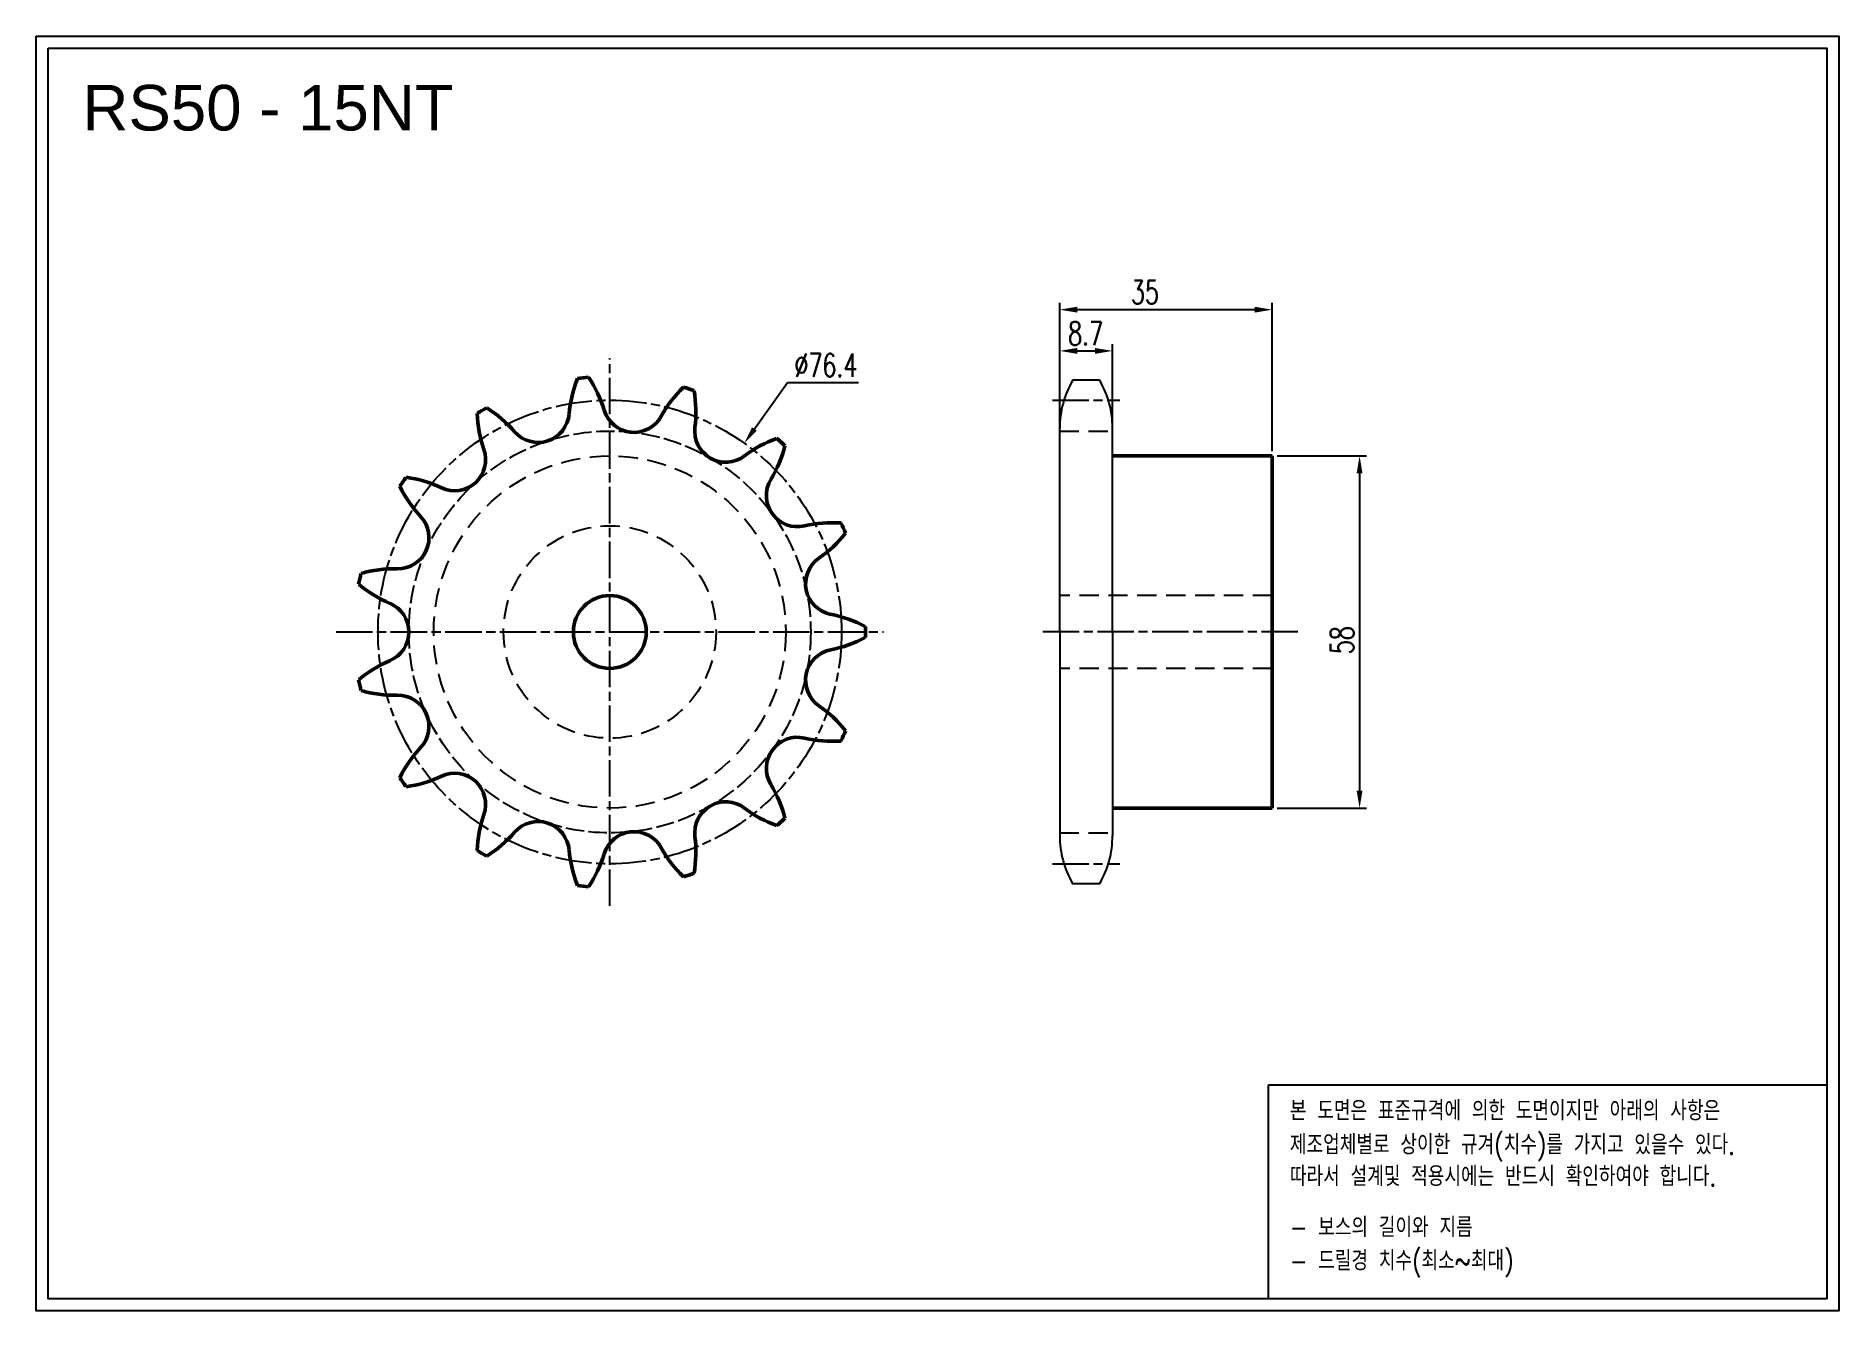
# Model space of a CAD drawing. Header units: millimetres. Extents: x 2055 to 2352, y 0 to 210.
import ezdxf

# ---------------------------------------------------------------- set-up
doc = ezdxf.new("R2010")
doc.units = ezdxf.units.MM
for name, pattern in [('AM_ISO02W050', [7.5, 6, -1.5]), ('AM_ISO02W050x2', [3.75, 3, -0.75]), ('AM_ISO08W050', [18, 12, -1.5, 3, -1.5]), ('AM_ISO08W050x2', [9, 6, -0.75, 1.5, -0.75]), ('HIDDEN', [9.525, 6.35, -3.175])]:
    doc.linetypes.add(name, pattern=pattern)
for name, color, linetype, lineweight in [('1', 7, 'Continuous', 50), ('2', 6, 'AM_ISO02W050', 25), ('22', 30, 'AM_ISO08W050', 25), ('VIS', 7, 'Continuous', 50)]:
    doc.layers.add(name, color=color, linetype=linetype, lineweight=lineweight)
doc.layers.add('HL', color=2, linetype='HIDDEN')
doc.layers.add('S-DIM', color=7, linetype='Continuous')
doc.styles.add('HAN', font='ROMANS.shx', dxfattribs={"width": 0.7, "bigfont": 'whgtxt.shx'})
doc.styles.add('HSG', font='SIMPLEX.shx', dxfattribs={"width": 0.7, "bigfont": 'HSG.shx'})
doc.styles.get("Standard").update_dxf_attribs({"font": 'arial.ttf'})
doc.dimstyles.new('APP4', dxfattribs={"dimscale": 1.6, "dimtxt": 2.4, "dimasz": 1.8, "dimexe": 0.7, "dimexo": 0.5, "dimgap": 0.6, "dimtad": 1, "dimtoh": 1, "dimdec": 1, "dimrnd": 0.01, "dimzin": 9, "dimdsep": 46, "dimtxsty": 'HSG', "dimcen": 0, "dimclrd": 1, "dimclre": 1, "dimclrt": 256, "dimazin": 2, "dimtp": 1, "dimtm": 1, "dimtfac": 0.5, "dimtdec": 1, "dimtofl": 0, "dimtmove": 0, "dimatfit": 3, "dimfxl": 0, "dimtvp": 1, "dimtolj": 2, "dimlwd": -1, "dimlwe": -1, "dimarcsym": 0})

# ---------------------------------------------------------------- blocks, each defined once
blk = doc.blocks.new('*D1')
at = {"layer": 'Defpoints', "color": 0, "transparency": 16777216}
for p in [(2171.91, 142.92), (2127.59, 80.75)]:
    blk.add_point(p, dxfattribs=at)
at = {"layer": 'S-DIM', "color": 1, "transparency": 16777216}
for p, q in [((2179.02, 152.9), (2173.58, 145.27)), ((2190.74, 152.9), (2179.02, 152.9))]:
    blk.add_line(p, q, dxfattribs=at)
blk.add_solid([(2173.19, 145.55), (2173.97, 144.99), (2171.91, 142.92)], dxfattribs=at)
at = {"layer": 'S-DIM', "transparency": 16777216, "insert": (2185.36, 155.78), "char_height": 3.84, "attachment_point": 5, "style": 'HSG'}
blk.add_mtext('\\A2;∅76.4', dxfattribs=at)
blk = doc.blocks.new('*D2')
at = {"layer": 'Defpoints', "color": 0, "transparency": 16777216}
for p in [(2223.87, 164.93), (2223.87, 140.84), (2258.87, 140.84)]:
    blk.add_point(p, dxfattribs=at)
at = {"layer": 'S-DIM', "color": 1, "transparency": 16777216}
for p, q in [((2223.87, 141.64), (2223.87, 166.05)), ((2255.99, 164.93), (2226.75, 164.93)), ((2258.87, 141.64), (2258.87, 166.05))]:
    blk.add_line(p, q, dxfattribs=at)
for points in [[(2226.75, 165.41), (2226.75, 164.45), (2223.87, 164.93)], [(2255.99, 165.41), (2255.99, 164.45), (2258.87, 164.93)]]:
    blk.add_solid(points, dxfattribs=at)
at = {"layer": 'S-DIM', "transparency": 16777216, "insert": (2237.9, 167.81), "char_height": 3.84, "attachment_point": 5, "style": 'HSG'}
blk.add_mtext('\\A2;35', dxfattribs=at)
blk = doc.blocks.new('*D3')
at = {"layer": 'Defpoints', "color": 0, "transparency": 16777216}
for p in [(2232.57, 158.14), (2223.87, 144.93), (2232.57, 144.93)]:
    blk.add_point(p, dxfattribs=at)
at = {"layer": 'S-DIM', "color": 1, "transparency": 16777216}
for p, q in [((2223.87, 145.73), (2223.87, 159.26)), ((2226.75, 158.14), (2229.69, 158.14)), ((2232.57, 145.73), (2232.57, 159.26))]:
    blk.add_line(p, q, dxfattribs=at)
for points in [[(2226.75, 158.62), (2226.75, 157.66), (2223.87, 158.14)], [(2229.69, 158.62), (2229.69, 157.66), (2232.57, 158.14)]]:
    blk.add_solid(points, dxfattribs=at)
at = {"layer": 'S-DIM', "transparency": 16777216, "insert": (2228.14, 161.02), "char_height": 3.84, "attachment_point": 5, "style": 'HSG'}
blk.add_mtext('\\A2;8.7', dxfattribs=at)
blk = doc.blocks.new('*D4')
at = {"layer": 'Defpoints', "color": 0, "transparency": 16777216}
for p in [(2258.87, 140.84), (2258.87, 82.84), (2273.27, 82.84)]:
    blk.add_point(p, dxfattribs=at)
at = {"layer": 'S-DIM', "color": 1, "transparency": 16777216}
for p, q in [((2259.67, 140.84), (2274.39, 140.84)), ((2273.27, 137.96), (2273.27, 85.72)), ((2259.67, 82.84), (2274.39, 82.84))]:
    blk.add_line(p, q, dxfattribs=at)
for points in [[(2272.79, 137.96), (2273.75, 137.96), (2273.27, 140.84)], [(2272.79, 85.72), (2273.75, 85.72), (2273.27, 82.84)]]:
    blk.add_solid(points, dxfattribs=at)
at = {"layer": 'S-DIM', "transparency": 16777216, "insert": (2270.39, 110.49), "char_height": 3.84, "attachment_point": 5, "rotation": 90, "style": 'HSG'}
blk.add_mtext('\\A2;58', dxfattribs=at)

msp = doc.modelspace()

# ---------------------------------------------------------------- linework, layer by layer
for p, q in [((2230.45, 153.32), (2226, 153.32)), ((2223.87, 111.84), (2223.87, 145.39)), ((2232.57, 111.84), (2232.57, 145.39)), ((2223.87, 111.84), (2223.87, 78.29)), ((2232.57, 111.84), (2232.57, 78.29)), ((2230.45, 70.35), (2226, 70.35))]:
    msp.add_line(p, q)
for points in [[(2055.24, 210), (2352.24, 210), (2352.24, 0), (2055.24, 0)], [(2057.24, 208), (2350.24, 208), (2350.24, 2), (2057.24, 2)]]:
    msp.add_lwpolyline(points, close=True)
at = {"color": 6}
msp.add_lwpolyline([(2258.24, 37.25), (2350.24, 37.25), (2350.24, 2), (2258.24, 2)], close=True, dxfattribs=at)
for centre, start, end in [((2239.75, 145.39), 150, 180), ((2216.7, 145.39), 0, 30), ((2239.75, 78.29), 180, 210), ((2216.7, 78.29), 330, 0)]:
    msp.add_arc(centre, 15.87, start, end)
at = {"layer": '1'}
msp.add_circle((2149.75, 111.84), 6, dxfattribs=at)
for centre, radius, start, end in [((2163.7, 145.94), 20.73, 158.2933, 175), ((2149.75, 111.84), 42.11, 94.7537, 97.2463), ((2129.02, 142.29), 20.73, 17, 33.7067), ((2176.36, 137.32), 20.73, 134.2933, 151), ((2149.75, 111.84), 42.11, 70.7537, 73.2463), ((2143.2, 148.09), 20.73, 353, 9.7067), ((2149.75, 111.84), 42.11, 118.7537, 121.2463), ((2118.42, 131.23), 20.73, 41, 57.7067), ((2148.62, 148.66), 20.73, 182.2933, 199), ((2137.94, 148.19), 5.13, 221, 355), ((2153.75, 149.85), 5.13, 197, 331), ((2168.87, 144.94), 5.13, 173, 307), ((2184.43, 124.29), 20.73, 110.2933, 127), ((2149.75, 111.84), 42.11, 46.7537, 49.2463), ((2124.17, 140.24), 5.13, 245, 19), ((2158.52, 147.62), 20.73, 329, 345.7067), ((2149.75, 111.84), 42.11, 142.7537, 145.2463), ((2113.24, 116.81), 20.73, 65, 81.7067), ((2180.68, 134.31), 5.13, 149, 283), ((2133.74, 145.02), 20.73, 206.2933, 223), ((2114.83, 127.38), 5.13, 269, 43), ((2186.5, 109.11), 20.73, 86.2933, 103), ((2172.31, 140.96), 20.73, 305, 321.7067), ((2149.75, 111.84), 42.11, 22.7537, 25.2463), ((2114.38, 101.53), 20.73, 89, 105.7067), ((2187.14, 119.78), 5.13, 125, 259), ((2149.75, 111.84), 42.11, 166.7537, 169.2463), ((2121.63, 135.64), 20.73, 230.2933, 247), ((2111.52, 111.84), 5.13, 293, 67), ((2182.21, 94.4), 20.73, 62.2933, 79), ((2182.21, 129.27), 20.73, 281, 297.7067), ((2149.75, 111.84), 42.11, 358.7537, 1.2463), ((2121.63, 88.03), 20.73, 113, 129.7067), ((2187.14, 103.89), 5.13, 101, 235), ((2149.75, 111.84), 42.11, 190.7537, 193.2463), ((2114.38, 122.14), 20.73, 254.2933, 271), ((2114.83, 96.29), 5.13, 317, 91), ((2172.31, 82.71), 20.73, 38.2933, 55), ((2149.75, 111.84), 42.11, 334.7537, 337.2463), ((2133.74, 78.65), 20.73, 137, 153.7067), ((2180.68, 89.37), 5.13, 77, 211), ((2186.5, 114.56), 20.73, 257, 273.7067), ((2149.75, 111.84), 42.11, 214.7537, 217.2463), ((2113.24, 106.86), 20.73, 278.2933, 295), ((2124.17, 83.43), 5.13, 341, 115), ((2158.52, 76.05), 20.73, 14.2933, 31), ((2168.87, 78.73), 5.13, 53, 187), ((2148.62, 75.01), 20.73, 161, 177.7067), ((2137.94, 75.48), 5.13, 5, 139), ((2184.43, 99.38), 20.73, 233, 249.7067), ((2149.75, 111.84), 42.11, 310.7537, 313.2463), ((2118.42, 92.44), 20.73, 302.2933, 319), ((2153.75, 73.82), 5.13, 29, 163), ((2143.2, 75.58), 20.73, 350.2933, 7), ((2149.75, 111.84), 42.11, 238.7537, 241.2463), ((2163.7, 77.73), 20.73, 185, 201.7067), ((2129.02, 81.38), 20.73, 326.2933, 343), ((2176.36, 86.35), 20.73, 209, 225.7067), ((2149.75, 111.84), 42.11, 286.7537, 289.2463), ((2149.75, 111.84), 42.11, 262.7537, 265.2463)]:
    msp.add_arc(centre, radius, start, end, dxfattribs=at)
at = {"layer": '2', "linetype": 'AM_ISO02W050x2'}
msp.add_circle((2149.75, 111.84), 33.1, dxfattribs=at)
at = {"layer": '22', "linetype": 'AM_ISO08W050x2'}
for p, q in [((2149.75, 66.73), (2149.75, 156.94)), ((2222.69, 150.01), (2233.75, 150.01)), ((2104.65, 111.84), (2194.86, 111.84)), ((2263.09, 111.84), (2220.84, 111.84)), ((2222.69, 73.66), (2233.75, 73.66))]:
    msp.add_line(p, q, dxfattribs=at)
msp.add_circle((2149.75, 111.84), 38.18, dxfattribs=at)
at = {"layer": 'HL', "ltscale": 0.5}
for p, q in [((2223.87, 144.93), (2232.57, 144.93)), ((2258.87, 117.84), (2223.87, 117.84)), ((2258.87, 105.84), (2223.87, 105.84)), ((2223.87, 78.74), (2232.57, 78.74))]:
    msp.add_line(p, q, dxfattribs=at)
for radius in [29, 17.5]:
    msp.add_circle((2149.75, 111.84), radius, dxfattribs=at)
at = {"layer": 'VIS'}
for p, q in [((2258.87, 140.84), (2232.57, 140.84)), ((2258.87, 140.84), (2258.87, 82.84)), ((2258.87, 82.84), (2232.57, 82.84))]:
    msp.add_line(p, q, dxfattribs=at)

# ---------------------------------------------------------------- texts
msp.add_text('RS50 - 15NT', height=7.5).set_placement((2062.89, 194.45))
at = {"color": 6, "style": 'HAN', "width": 0.8}
for s, p in [('본 도면은 표준규격에 의한 도면이지만 아래의 사항은', (2261.79, 31.37)), ('제조업체별로 상이한 규겨(치수)를 가지고 있을수 있다.', (2261.79, 25.77)), ('따라서 설계및 적용시에는 반드시 확인하여야 합니다.', (2261.79, 20.56)), ('- 보스의 길이와 지름', (2261.79, 12.17)), ('- 드릴경 치수(최소~최대)', (2261.79, 6.66))]:
    msp.add_text(s, height=3.2348, dxfattribs=at).set_placement(p)

# ---------------------------------------------------------------- dimensions: what is measured, and where the dimension line sits
at = {"layer": 'S-DIM', "color": 3}
for base, p1, p2, picture, middle in [((2223.87, 164.93), (2258.87, 140.84), (2223.87, 140.84), '*D2', (2237.9, 164.93)), ((2232.57, 158.14), (2223.87, 144.93), (2232.57, 144.93), '*D3', (2228.14, 158.14))]:
    dim = msp.add_linear_dim(base=base, p1=p1, p2=p2, dimstyle='APP4', dxfattribs=at)
    dim.commit()
    dim.dimension.update_dxf_attribs({"geometry": picture, "text_midpoint": middle, "dimtype": 128})
dim = msp.add_diameter_dim_2p(p1=(2127.59, 80.75), p2=(2171.91, 142.92), dimstyle='APP4', dxfattribs=at)
dim.commit()
dim.dimension.update_dxf_attribs({"geometry": '*D1', "text_midpoint": (2185.36, 152.9), "dimtype": 131})
dim = msp.add_linear_dim(base=(2273.27, 82.84), p1=(2258.87, 140.84), p2=(2258.87, 82.84), angle=90, dimstyle='APP4', dxfattribs=at)
dim.commit()
dim.dimension.update_dxf_attribs({"geometry": '*D4', "text_midpoint": (2273.27, 110.49), "dimtype": 128})

doc.saveas('drawing.dxf')
